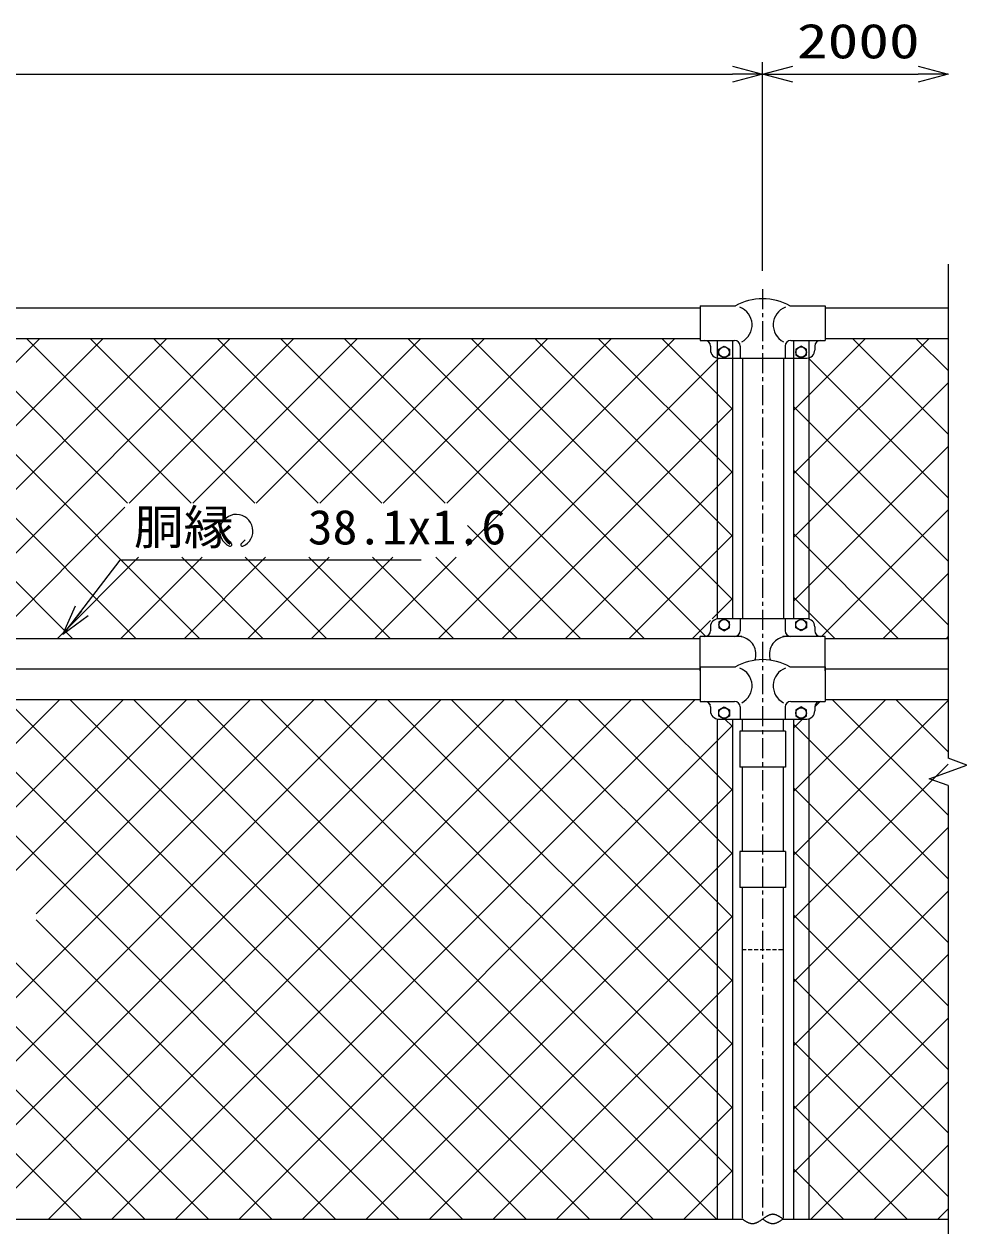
# Model space of a CAD drawing. Units: millimetres, scale not verified. Extents: x -4455 to 4455, y -3150 to 3150.
# Drawn here: x -2088 to -913, y -2097 to -599 of the extents above; entities that cross this region are included whole.
import ezdxf
from ezdxf.enums import TextEntityAlignment as Align

# ---------------------------------------------------------------- set-up
doc = ezdxf.new("R2010")
doc.units = ezdxf.units.MM
doc.header["$LTSCALE"] = 20
doc.linetypes.add('USER1', pattern=[0.375, 0.25, -0.125])
doc.linetypes.add('USER2', pattern=[2, 1.25, -0.25, 0.25, -0.25])
for name, color, linetype, lineweight in [('0-1_net', 2, 'Continuous', 25), ('0-2_0', 7, 'Continuous', 25), ('0-3_1', 7, 'Continuous', 25), ('0-5_band', 3, 'Continuous', 25), ('0-6_柱', 7, 'Continuous', 25), ('0-7_13', 7, 'Continuous', 25), ('0-8_center', 2, 'USER2', 25), ('0-9_EXTCNT-L', 4, 'Continuous', 25), ('0-F_既設net', 4, 'Continuous', 25)]:
    doc.layers.add(name, color=color, linetype=linetype, lineweight=lineweight)
doc.styles.add('ＭＳ ゴシック', font='')
doc.styles.get('ＭＳ ゴシック').set_extended_font_data('MS Gothic')

# ---------------------------------------------------------------- blocks, each defined once
blk = doc.blocks.new('_Open30')
at = {"layer": '0-2_0', "color": 2}
blk.add_line((0, 0), (-20, 0), dxfattribs=at)
blk.add_lwpolyline([(-20, 5.36), (0, 0), (-20, -5.36)], dxfattribs=at)

msp = doc.modelspace()

# ---------------------------------------------------------------- linework, layer by layer
at = {"layer": '0-1_net'}
for p, q in [((-2442.63, -1364.91), (-2068.63, -990.91)), ((-2363.43, -1364.91), (-1989.43, -990.91)), ((-1948.66, -1364.91), (-2322.66, -990.91)), ((-2284.24, -1364.91), (-1910.24, -990.91)), ((-1869.46, -1364.91), (-2243.46, -990.91)), ((-2205.04, -1364.91), (-1831.04, -990.91)), ((-1959.02, -1196.16), (-2164.27, -990.91)), ((-1879.83, -1196.16), (-2085.07, -990.91)), ((-1800.63, -1196.16), (-2005.88, -990.91)), ((-1957.09, -1196.16), (-1751.85, -990.91)), ((-1721.43, -1196.16), (-1926.68, -990.91)), ((-1877.9, -1196.16), (-1672.65, -990.91)), ((-1642.24, -1196.16), (-1847.49, -990.91)), ((-1798.7, -1196.16), (-1593.45, -990.91)), ((-1563.04, -1196.16), (-1768.29, -990.91)), ((-1719.5, -1196.16), (-1514.26, -990.91)), ((-1315.09, -1364.91), (-1689.09, -990.91)), ((-1640.31, -1196.16), (-1435.06, -990.91)), ((-1238.4, -1362.41), (-1609.9, -990.91)), ((-1561.11, -1196.16), (-1355.87, -990.91)), ((-1535.18, -1249.42), (-1276.67, -990.91)), ((-1205.08, -1316.53), (-1530.7, -990.91)), ((-1205.08, -1237.34), (-1451.51, -990.91)), ((-1205.08, -1158.14), (-1372.31, -990.91)), ((-1205.08, -1078.94), (-1293.11, -990.91)), ((-1128.89, -1080.72), (-1039.08, -990.91)), ((-1128.89, -1159.91), (-959.89, -990.91)), ((-936.15, -1110.28), (-1055.53, -990.91)), ((-936.15, -1031.09), (-976.33, -990.91)), ((-1571.47, -1364.91), (-1221.97, -1015.41)), ((-936.15, -1189.48), (-1110.22, -1015.41)), ((-1128.89, -1239.11), (-936.15, -1046.37)), ((-1492.28, -1364.91), (-1205.08, -1077.71)), ((-936.15, -1268.68), (-1128.89, -1075.94)), ((-2027.86, -1364.91), (-2255.91, -1136.86)), ((-1128.89, -1318.3), (-936.15, -1125.57)), ((-1413.08, -1364.91), (-1205.08, -1156.91)), ((-936.15, -1347.87), (-1128.89, -1155.14)), ((-2125.85, -1364.91), (-1962.4, -1201.47)), ((-1093.8, -1362.41), (-936.15, -1204.77)), ((-1394.29, -1364.91), (-1535.18, -1224.02)), ((-1333.89, -1364.91), (-1205.08, -1236.11)), ((-998.31, -1364.91), (-1128.89, -1234.33)), ((-2046.65, -1364.91), (-1945.4, -1263.66)), ((-1967.45, -1364.91), (-1866.2, -1263.66)), ((-1790.27, -1364.91), (-1891.52, -1263.66)), ((-1888.26, -1364.91), (-1787, -1263.66)), ((-1711.07, -1364.91), (-1812.33, -1263.66)), ((-1809.06, -1364.91), (-1707.81, -1263.66)), ((-1631.88, -1364.91), (-1733.13, -1263.66)), ((-1729.87, -1364.91), (-1628.61, -1263.66)), ((-1552.68, -1364.91), (-1653.93, -1263.66)), ((-1650.67, -1364.91), (-1549.42, -1263.66)), ((-1473.49, -1364.91), (-1574.74, -1263.66)), ((-1017.1, -1364.91), (-936.15, -1283.96)), ((-1230.19, -1340.41), (-1205.08, -1315.3)), ((-1077.51, -1364.91), (-1128.89, -1313.53)), ((-1254.69, -1364.91), (-1232.38, -1342.6)), ((-937.91, -1364.91), (-936.15, -1363.16))]:
    msp.add_line(p, q, dxfattribs=at)
at = {"layer": '0-2_0', "color": 3}
for p, q in [((-1829, -1247.51), (-1834.58, -1241.93)), ((-1818.03, -1247.52), (-1812.46, -1241.94))]:
    msp.add_line(p, q, dxfattribs=at)
at = {"layer": '0-2_0'}
msp.add_lwpolyline([(-1593.19, -1267.41), (-1968.65, -1267.41), (-2038.05, -1358.01)], dxfattribs=at)
at = {"layer": '0-2_0', "color": 3}
for centre, radius, start, end in [((-1823.52, -1231.06), 20.69, 292.92938, 245.65717), ((-1831.14, -1247.91), 2.18, 245.55466, 10.65671), ((-1815.82, -1247.9), 2.25, 170.24091, 279.29396)]:
    msp.add_arc(centre, radius, start, end, dxfattribs=at)
at = {"layer": '0-3_1', "color": 4}
for p, q in [((-936.15, -898.23), (-936.15, -1514.26)), ((-912.66, -1522.81), (-936.15, -1514.26)), ((-936.15, -1548.46), (-936.15, -2167.92))]:
    msp.add_line(p, q, dxfattribs=at)
at = {"layer": '0-3_1'}
for p, q in [((-3089.39, -952.91), (-1245.38, -952.91)), ((-1089.39, -952.91), (-936.15, -952.91)), ((-3089.39, -990.91), (-1245.38, -990.91)), ((-1232.38, -1000.41), (-1232.38, -1005.41)), ((-1224.08, -993.41), (-1224.08, -1340.41)), ((-1221.89, -1004.16), (-1215.39, -1000.4)), ((-1215.39, -1000.4), (-1208.89, -1004.16)), ((-1205.08, -993.41), (-1205.08, -1340.41)), ((-1195.38, -1000.41), (-1195.38, -1015.41)), ((-1139.38, -1000.41), (-1139.38, -1015.41)), ((-1128.89, -993.41), (-1128.89, -1340.41)), ((-1119.39, -1000.4), (-1125.89, -1004.16)), ((-1112.89, -1004.16), (-1119.39, -1000.4)), ((-1109.89, -993.41), (-1109.89, -1340.41)), ((-1102.38, -1000.41), (-1102.38, -1005.41)), ((-1089.39, -990.91), (-936.15, -990.91)), ((-1222.38, -1015.41), (-1112.38, -1015.41)), ((-1221.89, -1011.66), (-1221.89, -1004.16)), ((-1215.39, -1015.42), (-1221.89, -1011.66)), ((-1208.89, -1011.66), (-1215.39, -1015.42)), ((-1208.89, -1004.16), (-1208.89, -1011.66)), ((-1192.38, -1015.41), (-1192.38, -1340.41)), ((-1141.58, -1015.41), (-1141.58, -1340.41)), ((-1125.89, -1004.16), (-1125.89, -1011.66)), ((-1112.89, -1011.66), (-1112.89, -1004.16)), ((-1112.38, -1340.41), (-1222.38, -1340.41)), ((-1215.38, -1340.4), (-1221.88, -1344.16)), ((-1221.88, -1344.16), (-1221.88, -1351.66)), ((-1208.88, -1344.16), (-1215.38, -1340.4)), ((-1208.88, -1351.66), (-1208.88, -1344.16)), ((-1195.38, -1340.41), (-1195.38, -1355.41)), ((-1139.38, -1340.41), (-1139.38, -1355.41)), ((-1125.89, -1344.16), (-1119.39, -1340.4)), ((-1125.89, -1351.66), (-1125.89, -1344.16)), ((-1119.39, -1340.4), (-1112.89, -1344.16)), ((-1112.89, -1344.16), (-1112.89, -1351.66)), ((-1232.38, -1350.41), (-1232.38, -1355.41)), ((-1221.88, -1351.66), (-1215.38, -1355.41)), ((-1215.38, -1355.41), (-1208.88, -1351.66)), ((-1119.39, -1355.41), (-1125.89, -1351.66)), ((-1112.89, -1351.66), (-1119.39, -1355.41)), ((-1102.38, -1350.41), (-1102.38, -1355.41)), ((-3089.39, -1364.91), (-1245.38, -1364.91)), ((-1089.39, -1364.91), (-936.15, -1364.91)), ((-3089.39, -1402.91), (-1245.38, -1402.91)), ((-1089.39, -1402.91), (-936.15, -1402.91)), ((-3089.39, -1440.91), (-1245.38, -1440.91)), ((-1232.38, -1450.41), (-1232.38, -1455.41)), ((-1221.89, -1454.16), (-1215.39, -1450.4)), ((-1195.38, -1450.41), (-1195.38, -1465.41)), ((-1139.38, -1450.41), (-1139.38, -1465.41)), ((-1102.38, -1450.41), (-1102.38, -1455.41)), ((-1089.39, -1440.91), (-936.15, -1440.91)), ((-1224.08, -1465.41), (-1224.08, -2088.79)), ((-1222.38, -1465.41), (-1112.38, -1465.41)), ((-1208.89, -1461.66), (-1215.39, -1465.41)), ((-1205.08, -1465.41), (-1205.08, -2088.79)), ((-1128.89, -1465.41), (-1128.89, -2088.79)), ((-1125.89, -1461.66), (-1119.39, -1465.41)), ((-1119.39, -1465.41), (-1112.89, -1461.66)), ((-1109.89, -1465.41), (-1109.89, -2088.79))]:
    msp.add_line(p, q, dxfattribs=at)
for points in [[(-1125.89, -1011.66), (-1119.39, -1015.41), (-1112.89, -1011.66)], [(-1215.39, -1450.4), (-1208.89, -1454.16), (-1208.89, -1461.66)], [(-1119.39, -1450.4), (-1125.89, -1454.16), (-1125.89, -1461.66)], [(-1112.89, -1461.66), (-1112.89, -1454.16), (-1119.39, -1450.4)], [(-1215.39, -1465.41), (-1221.89, -1461.66), (-1221.89, -1454.16)]]:
    msp.add_lwpolyline(points, dxfattribs=at)
at = {"layer": '0-3_1', "color": 4}
msp.add_lwpolyline([(-936.15, -1548.46), (-959.64, -1539.91), (-912.66, -1522.81)], dxfattribs=at)
at = {"layer": '0-3_1'}
for centre in [(-1215.39, -1007.91), (-1119.39, -1007.91), (-1215.38, -1347.91), (-1119.39, -1347.91), (-1215.39, -1457.91), (-1119.39, -1457.91)]:
    msp.add_circle(centre, 6.5, dxfattribs=at)
for centre, radius, start, end in [((-1204.15, -974.17), 23.62, 297.40988, 69.28869), ((-1130.61, -974.17), 23.62, 110.71131, 242.59012), ((-1239.38, -1000.41), 7, 0, 90), ((-1202.38, -1000.41), 7, 0, 90), ((-1132.38, -1000.41), 7, 90, 180), ((-1095.38, -1000.41), 7, 90, 180), ((-1222.38, -1005.41), 10, 180, 270), ((-1112.38, -1005.41), 10, 270, 0), ((-1222.38, -1350.41), 10, 90, 180), ((-1112.38, -1350.41), 10, 0, 90), ((-1239.38, -1355.41), 7, 270, 0), ((-1202.38, -1355.41), 7, 270, 0), ((-1197.53, -1384.51), 21.8, 339.62556, 81.03282), ((-1137.23, -1384.51), 21.8, 98.96718, 200.3753), ((-1132.38, -1355.41), 7, 180, 270), ((-1095.38, -1355.41), 7, 180, 270), ((-1204.15, -1424.17), 23.62, 297.40988, 69.28869), ((-1130.61, -1424.17), 23.62, 110.71131, 242.59012), ((-1239.38, -1450.41), 7, 0, 90), ((-1202.38, -1450.41), 7, 0, 90), ((-1132.38, -1450.41), 7, 90, 180), ((-1095.38, -1450.41), 7, 90, 180), ((-1222.38, -1455.41), 10, 180, 270), ((-1112.38, -1455.41), 10, 270, 0)]:
    msp.add_arc(centre, radius, start, end, dxfattribs=at)
at = {"layer": '0-5_band'}
for p, q in [((-1139.03, -1480.42), (-1195.73, -1480.42)), ((-1195.73, -1480.42), (-1195.73, -1525.42)), ((-1139.03, -1480.42), (-1139.03, -1525.42)), ((-1139.03, -1525.42), (-1195.73, -1525.42)), ((-1139.03, -1630.42), (-1195.73, -1630.42)), ((-1195.73, -1630.42), (-1195.73, -1675.42)), ((-1139.03, -1630.42), (-1139.03, -1675.42)), ((-1139.03, -1675.42), (-1195.73, -1675.42))]:
    msp.add_line(p, q, dxfattribs=at)
at = {"layer": '0-6_柱'}
for p, q in [((-1192.78, -1405.41), (-1192.78, -1405.23)), ((-1192.78, -1465.41), (-1192.78, -1480.42)), ((-1141.98, -1465.41), (-1141.98, -1480.42)), ((-1192.78, -1525.42), (-1192.78, -1630.42)), ((-1141.98, -1525.42), (-1141.98, -1630.42)), ((-1192.78, -1675.42), (-1192.78, -2087.68)), ((-1141.98, -1675.42), (-1141.98, -2087.68))]:
    msp.add_line(p, q, dxfattribs=at)
at = {"layer": '0-6_柱', "linetype": 'USER1'}
msp.add_line((-1192.78, -1752.92), (-1141.98, -1752.92), dxfattribs=at)
at = {"layer": '0-7_13'}
for p, q in [((-1245.38, -950.41), (-1245.38, -993.41)), ((-1245.38, -950.41), (-1201.38, -950.41)), ((-1133.38, -950.41), (-1089.39, -950.41)), ((-1089.39, -950.41), (-1089.39, -993.41)), ((-1245.38, -993.41), (-1202.38, -993.41)), ((-1132.38, -993.41), (-1089.39, -993.41)), ((-1245.38, -1405.41), (-1245.38, -1362.41)), ((-1193.18, -1362.41), (-1245.38, -1362.41)), ((-1089.39, -1362.41), (-1142.38, -1362.41)), ((-1089.39, -1405.41), (-1089.39, -1362.41)), ((-1245.38, -1400.41), (-1201.38, -1400.41)), ((-1245.38, -1400.41), (-1245.38, -1443.41)), ((-1133.38, -1400.41), (-1089.39, -1400.41)), ((-1089.39, -1400.41), (-1089.39, -1443.41)), ((-1245.38, -1443.41), (-1202.38, -1443.41)), ((-1132.38, -1443.41), (-1089.39, -1443.41))]:
    msp.add_line(p, q, dxfattribs=at)
for centre in [(-1167.38, -1010.13), (-1167.38, -1460.13)]:
    msp.add_arc(centre, 68.72, 60.347, 119.65305, dxfattribs=at)
at = {"layer": '0-8_center'}
msp.add_line((-1167.38, -929.34), (-1167.38, -2088.79), dxfattribs=at)
at = {"layer": '0-9_EXTCNT-L', "color": 1}
msp.add_line((-1167.38, -906.84), (-1167.38, -646.46), dxfattribs=at)
msp.add_line((-1167.38, -906.84), (-1167.38, -646.46), dxfattribs=at)
at = {"layer": '0-9_EXTCNT-L', "color": 2}
for p, q in [((-3129.88, -661.46), (-1204.88, -661.46)), ((-1129.88, -661.46), (-973.65, -661.46))]:
    msp.add_line(p, q, dxfattribs=at)
at = {"layer": '0-9_EXTCNT-L'}
for p, q in [((-2141.6, -2088.79), (-1192.78, -2088.79)), ((-1141.98, -2088.79), (-936.15, -2088.79))]:
    msp.add_line(p, q, dxfattribs=at)
for points in [[(-1187.19, -2092.45), (-1187.7, -2092.16), (-1188.21, -2091.85), (-1188.72, -2091.54), (-1189.23, -2091.21), (-1189.73, -2090.88), (-1190.24, -2090.54), (-1190.75, -2090.2), (-1191.26, -2089.85), (-1191.77, -2089.5), (-1192.27, -2089.14), (-1192.78, -2088.79)], [(-1167.38, -2088.79), (-1167.89, -2089.14), (-1168.4, -2089.5), (-1168.91, -2089.85), (-1169.41, -2090.2), (-1169.92, -2090.54), (-1170.43, -2090.88), (-1170.94, -2091.21), (-1171.45, -2091.54), (-1171.95, -2091.85), (-1172.46, -2092.16), (-1172.97, -2092.45), (-1173.48, -2092.73), (-1173.99, -2093), (-1174.49, -2093.25), (-1175, -2093.48), (-1175.51, -2093.7), (-1176.02, -2093.9), (-1176.53, -2094.08), (-1177.03, -2094.25), (-1177.54, -2094.39), (-1178.05, -2094.5), (-1178.56, -2094.59), (-1179.07, -2094.66), (-1179.57, -2094.7), (-1180.08, -2094.72), (-1180.59, -2094.7), (-1181.1, -2094.66), (-1181.61, -2094.59), (-1182.11, -2094.5), (-1182.62, -2094.39), (-1183.13, -2094.25), (-1183.64, -2094.08), (-1184.15, -2093.9), (-1184.65, -2093.7), (-1185.16, -2093.48), (-1185.67, -2093.25), (-1186.18, -2093), (-1186.69, -2092.73), (-1187.19, -2092.45)], [(-1161.79, -2085.13), (-1162.3, -2085.42), (-1162.81, -2085.73), (-1163.32, -2086.04), (-1163.83, -2086.36), (-1164.33, -2086.7), (-1164.84, -2087.03), (-1165.35, -2087.38), (-1165.86, -2087.73), (-1166.37, -2088.08), (-1166.87, -2088.43), (-1167.38, -2088.79)], [(-1161.79, -2092.45), (-1162.3, -2092.16), (-1162.81, -2091.85), (-1163.32, -2091.54), (-1163.83, -2091.21), (-1164.33, -2090.88), (-1164.84, -2090.54), (-1165.35, -2090.2), (-1165.86, -2089.85), (-1166.37, -2089.5), (-1166.87, -2089.14), (-1167.38, -2088.79)], [(-1141.98, -2088.79), (-1142.49, -2088.43), (-1143, -2088.08), (-1143.5, -2087.73), (-1144.01, -2087.38), (-1144.52, -2087.03), (-1145.03, -2086.7), (-1145.54, -2086.36), (-1146.04, -2086.04), (-1146.55, -2085.73), (-1147.06, -2085.42), (-1147.57, -2085.13), (-1148.08, -2084.85), (-1148.59, -2084.58), (-1149.09, -2084.33), (-1149.6, -2084.09), (-1150.11, -2083.87), (-1150.62, -2083.67), (-1151.13, -2083.49), (-1151.63, -2083.33), (-1152.14, -2083.19), (-1152.65, -2083.08), (-1153.16, -2082.98), (-1153.67, -2082.92), (-1154.17, -2082.87), (-1154.68, -2082.86), (-1155.19, -2082.87), (-1155.7, -2082.92), (-1156.21, -2082.98), (-1156.71, -2083.08), (-1157.22, -2083.19), (-1157.73, -2083.33), (-1158.24, -2083.49), (-1158.75, -2083.67), (-1159.25, -2083.87), (-1159.76, -2084.09), (-1160.27, -2084.33), (-1160.78, -2084.58), (-1161.29, -2084.85), (-1161.79, -2085.13)], [(-1141.98, -2088.79), (-1142.49, -2089.14), (-1143, -2089.5), (-1143.5, -2089.85), (-1144.01, -2090.2), (-1144.52, -2090.54), (-1145.03, -2090.88), (-1145.54, -2091.21), (-1146.04, -2091.54), (-1146.55, -2091.85), (-1147.06, -2092.16), (-1147.57, -2092.45), (-1148.08, -2092.73), (-1148.59, -2093), (-1149.09, -2093.25), (-1149.6, -2093.48), (-1150.11, -2093.7), (-1150.62, -2093.9), (-1151.13, -2094.08), (-1151.63, -2094.25), (-1152.14, -2094.39), (-1152.65, -2094.5), (-1153.16, -2094.59), (-1153.67, -2094.66), (-1154.17, -2094.7), (-1154.68, -2094.72), (-1155.19, -2094.7), (-1155.7, -2094.66), (-1156.21, -2094.59), (-1156.71, -2094.5), (-1157.22, -2094.39), (-1157.73, -2094.25), (-1158.24, -2094.08), (-1158.75, -2093.9), (-1159.25, -2093.7), (-1159.76, -2093.48), (-1160.27, -2093.25), (-1160.78, -2093), (-1161.29, -2092.73), (-1161.79, -2092.45)]]:
    msp.add_lwpolyline(points, dxfattribs=at)
at = {"layer": '0-F_既設net'}
for p, q in [((-2374.55, -2088.79), (-1726.67, -1440.91)), ((-2297.11, -1694.57), (-2043.45, -1440.91)), ((-2295.35, -2088.79), (-1647.47, -1440.91)), ((-1620.76, -2088.79), (-2268.64, -1440.91)), ((-2217.92, -1694.57), (-1964.26, -1440.91)), ((-2216.15, -2088.79), (-1568.28, -1440.91)), ((-1541.57, -2088.79), (-2189.44, -1440.91)), ((-2138.72, -1694.57), (-1885.06, -1440.91)), ((-2136.96, -2088.79), (-1489.08, -1440.91)), ((-1462.37, -2088.79), (-2110.25, -1440.91)), ((-2073.03, -1708.08), (-1805.87, -1440.91)), ((-2057.76, -2088.79), (-1409.89, -1440.91)), ((-1383.18, -2088.79), (-2031.05, -1440.91)), ((-1978.57, -2088.79), (-1330.69, -1440.91)), ((-1303.98, -2088.79), (-1951.86, -1440.91)), ((-1899.37, -2088.79), (-1251.49, -1440.91)), ((-1224.78, -2088.79), (-1872.66, -1440.91)), ((-1205.08, -2029.3), (-1793.47, -1440.91)), ((-1205.08, -1950.1), (-1714.27, -1440.91)), ((-1205.08, -1870.9), (-1635.07, -1440.91)), ((-1205.08, -1791.71), (-1555.88, -1440.91)), ((-1205.08, -1712.51), (-1476.68, -1440.91)), ((-1205.08, -1633.32), (-1397.49, -1440.91)), ((-1205.08, -1554.12), (-1318.29, -1440.91)), ((-1232.38, -1447.62), (-1236.6, -1443.41)), ((-1128.89, -1555.89), (-1013.91, -1440.91)), ((-1128.89, -1635.09), (-936.15, -1442.35)), ((-1102.38, -1450.19), (-1095.6, -1443.41)), ((-936.15, -1585.46), (-1080.7, -1440.91)), ((-936.15, -1506.26), (-1001.51, -1440.91)), ((-1205.08, -1474.92), (-1214.59, -1465.41)), ((-1128.89, -1476.7), (-1117.6, -1465.41)), ((-1820.17, -2088.79), (-1205.08, -1473.69)), ((-936.15, -1664.66), (-1128.89, -1471.92)), ((-1128.89, -1714.28), (-936.15, -1521.55)), ((-1740.98, -2088.79), (-1205.08, -1552.89)), ((-936.15, -1743.85), (-1128.89, -1551.12)), ((-1128.89, -1793.48), (-936.15, -1600.75)), ((-1661.78, -2088.79), (-1205.08, -1632.09)), ((-936.15, -1823.05), (-1128.89, -1630.31)), ((-1128.89, -1872.67), (-936.15, -1679.94)), ((-1699.96, -2088.79), (-2073.03, -1715.71)), ((-1582.59, -2088.79), (-1205.08, -1711.28)), ((-936.15, -1902.24), (-1128.89, -1709.51)), ((-2016.74, -2088.79), (-2343.46, -1762.07)), ((-1937.55, -2088.79), (-2264.26, -1762.07)), ((-1858.35, -2088.79), (-2185.07, -1762.07)), ((-1779.16, -2088.79), (-2105.87, -1762.07)), ((-1128.89, -1951.87), (-936.15, -1759.14)), ((-1503.39, -2088.79), (-1205.08, -1790.48)), ((-936.15, -1981.44), (-1128.89, -1788.71)), ((-1128.89, -2031.07), (-936.15, -1838.33)), ((-1424.19, -2088.79), (-1205.08, -1869.67)), ((-936.15, -2060.64), (-1128.89, -1867.9)), ((-1107.41, -2088.79), (-936.15, -1917.53)), ((-987.2, -2088.79), (-1128.89, -1947.1)), ((-1345, -2088.79), (-1205.08, -1948.87)), ((-1028.21, -2088.79), (-936.15, -1996.73)), ((-1265.8, -2088.79), (-1205.08, -2028.07)), ((-1066.39, -2088.79), (-1128.89, -2026.29)), ((-949.02, -2088.79), (-936.15, -2075.92))]:
    msp.add_line(p, q, dxfattribs=at)

# ---------------------------------------------------------------- block references
at = {"layer": '0-2_0', "xscale": 1.875, "yscale": 1.875, "rotation": 231.56781}
msp.add_blockref('_Open30', (-2039.6, -1359.97), dxfattribs=at)
at = {"layer": '0-9_EXTCNT-L', "xscale": 1.875, "yscale": 1.875}
for p in [(-1167.38, -661.46), (-936.15, -661.46)]:
    msp.add_blockref('_Open30', p, dxfattribs=at)
at = {"layer": '0-9_EXTCNT-L', "xscale": 1.875, "yscale": 1.875, "rotation": 180}
msp.add_blockref('_Open30', (-1167.38, -661.46), dxfattribs=at)

# ---------------------------------------------------------------- texts
at = {"layer": '0-2_0', "color": 3, "style": 'ＭＳ ゴシック', "width": 1.05}
msp.add_text('胴縁 \u300038.1x1.6', height=43.26, dxfattribs=at).set_placement((-1951.15, -1260.74), align=Align.BOTTOM_LEFT)
at = {"layer": '0-9_EXTCNT-L', "color": 3, "style": 'ＭＳ ゴシック', "width": 1.3}
msp.add_text('2000', height=43.26, dxfattribs=at).set_placement((-1124.62, -654.79), align=Align.BOTTOM_LEFT)

doc.saveas('drawing.dxf')
